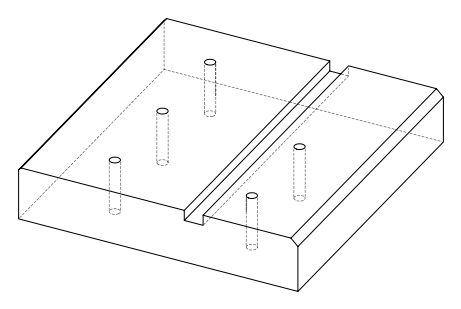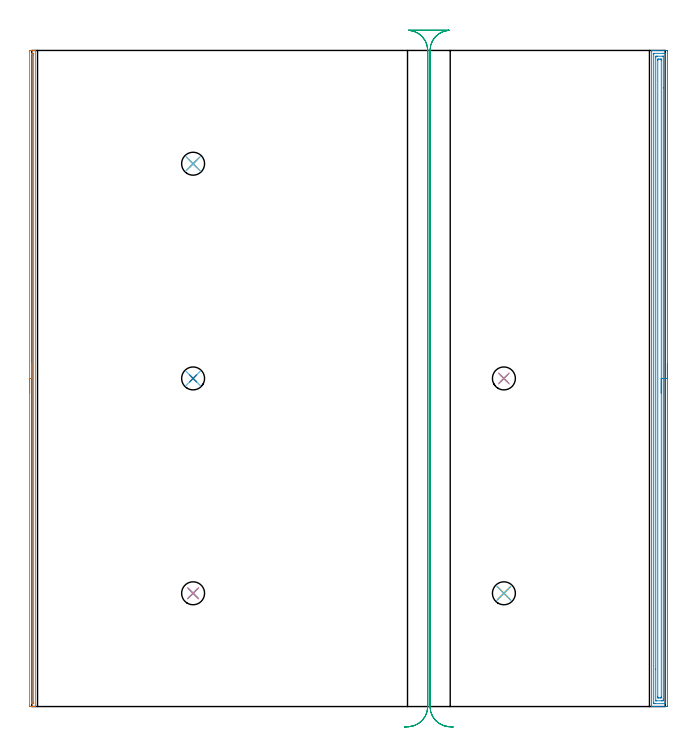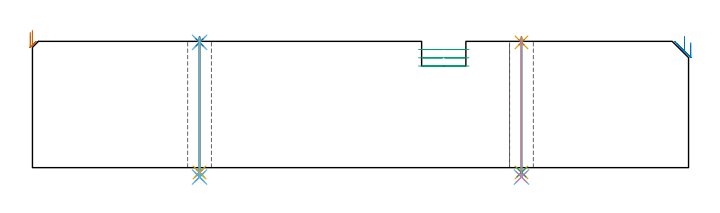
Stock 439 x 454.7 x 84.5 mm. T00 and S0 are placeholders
(PLAN: 18 operations, 12 tool changes, 32.3 min)
(1 AREA_MILL | FG_CHAMFER_SURFACE | UGT0205_001 | 7.44 min | 3636 mm3)
(2 AREA_MILL_1 | FG_CHAMFER_SURFACE_1 | UGT0205_001 | 14.81 min | 27005 mm3)
(3 MILL_RECTANGULAR_SLOT | SLOT_RECTANGULAR | UGT0201_006 | Follow Part, ap 7, ae 75% | 6.21 min | 222076 mm3)
(4 SPOT_DRILL | STEP1HOLE | NXT0321_9005460120000 | 0.03 min | 9 mm3)
(5 SPOT_DRILL_1 | STEP1HOLE_1 | NXT0321_9005460120000 | 0.03 min | 2 mm3)
(6 SPOT_DRILL_2 | STEP1HOLE_2 | NXT0321_9005460120000 | 0.03 min | 2 mm3)
(7 SPOT_DRILL_3 | STEP1HOLE_3 | NXT0321_9005460120000 | 0.03 min | 4 mm3)
(8 SPOT_DRILL_4 | STEP1HOLE_4 | NXT0321_9005460120000 | 0.03 min | 8 mm3)
(9 DRILL_THROUGH_HOLE_INTO_CENTER | STEP1HOLE | NXT0301_065 | 0.36 min | 5825 mm3)
(10 DRILL_TO_ENLARGE_THROUGH_HOLE | STEP1HOLE | UGT0301_241 | 0.37 min | 10893 mm3)
(11 DRILL_THROUGH_HOLE_INTO_CENTER_1 | STEP1HOLE_1 | NXT0301_065 | 0.36 min | 5841 mm3)
(12 DRILL_TO_ENLARGE_THROUGH_HOLE_1 | STEP1HOLE_1 | UGT0301_241 | 0.37 min | 10911 mm3)
(13 DRILL_THROUGH_HOLE_INTO_CENTER_2 | STEP1HOLE_2 | NXT0301_065 | 0.36 min | 5855 mm3)
(14 DRILL_TO_ENLARGE_THROUGH_HOLE_2 | STEP1HOLE_2 | UGT0301_241 | 0.37 min | 10870 mm3)
(15 DRILL_THROUGH_HOLE_INTO_CENTER_3 | STEP1HOLE_3 | NXT0301_065 | 0.36 min | 5829 mm3)
(16 DRILL_TO_ENLARGE_THROUGH_HOLE_3 | STEP1HOLE_3 | UGT0301_241 | 0.37 min | 10910 mm3)
(17 DRILL_THROUGH_HOLE_INTO_CENTER_4 | STEP1HOLE_4 | NXT0301_065 | 0.36 min | 5821 mm3)
(18 DRILL_TO_ENLARGE_THROUGH_HOLE_4 | STEP1HOLE_4 | UGT0301_241 | 0.37 min | 10910 mm3)
(TOOL UGT0205_001 | Chamfer Mill 20 x 3 x 45 deg. | D20 FL50 Z2)
(TOOL UGT0201_006 | End Mill 28 mm | D28 FL25 Z2)
(TOOL NXT0321_9005460120000 | NC Spot Drill, 142deg, 12mm, Carbide, Uncoated | D12 PA142 FL30 Z2)
(TOOL NXT0301_065 | Carbide Drill 9.4mm [860.1-0940-075A1-MM 2214] | D9.4 PA140 FL98 Z2)
(TOOL UGT0301_241 | Twist Drill 15.9 mm | D15.9 PA118 FL120 Z2)
(OP 1 AREA_MILL)
G17 G21 G94 G90
T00 M6
G54
G17 G0 G90 X-1.5 Y217.35 S1061 M3
G43 Z94.5 H0
Z90.5
G94 G1 Y217.388 Z89.628 F250.
Y217.502 Z88.763
Y217.691 Z87.912
Y217.953 Z87.08
Y218.287 Z86.274
Y218.69 Z85.5
Y219.158 Z84.764
Y219.69 Z84.072
Y220.279 Z83.429
Y220.922 Z82.84
Y221.614 Z82.308
Y222.35 Z81.84
Y223.124 Z81.437
Y223.93 Z81.103
Y224.762 Z80.841
Y225.613 Z80.652
Y226.478 Z80.538
Y227.35 Z80.5
Y454.068
X-1.498 Y454.338
X-1.494 Y454.69 Z80.502
X-1.236 Y454.7 Z80.759
X-0.981 Z81.014
X-0.368 Z81.626
X1.009 Z83.005
X1.368 Z83.363
X2.086 Z84.085
X2.282 Z84.281
X2.392 Y454.698 Z84.384
X2.497 Y454.69 Z84.488
X2.5 Y454.515 Z84.5
Y0.185
X2.497 Y0.01 Z84.488
X2.392 Y0.002 Z84.384
X2.282 Y0. Z84.282
X2.085 Z84.085
X1.368 Z83.363
X0.141 Z82.138
X-1.111 Z80.884
X-1.236 Y0.002 Z80.759
X-1.494 Y0.01 Z80.502
X-1.498 Y0.362 Z80.5
X-1.5 Y0.632
Y0.904
Y227.35
X-0.086 Z81.914
X-0.085 Y452.279 Z81.915
X-0.083 Y452.581 Z81.917
X-0.081 Y452.656 Z81.919
X-0.079 Y452.685 Z81.921
X-0.044 Y452.69 Z81.956
X0.095 Y452.697 Z82.095
X0.5 Y452.699 Z82.5
X0.963 Y452.697 Z82.963
X1.063 Y452.69 Z83.063
X1.079 Y452.685 Z83.079
X1.081 Y452.651 Z83.081
X1.084 Y452.572 Z83.084
X1.085 Y452.279 Z83.085
X1.086 Y451.676 Z83.086
X1.085 Y2.421 Z83.085
X1.083 Y2.119 Z83.083
X1.081 Y2.044 Z83.081
X1.079 Y2.015 Z83.079
X1.044 Y2.01 Z83.044
X0.905 Y2.003 Z82.905
X0.5 Y2.002 Z82.5
X0.037 Y2.003 Z82.037
X-0.063 Y2.01 Z81.937
X-0.079 Y2.015 Z81.921
X-0.081 Y2.049 Z81.919
X-0.084 Y2.128 Z81.916
X-0.085 Y2.421 Z81.915
X-0.086 Y3.024 Z81.914
Y227.35
Y228.222 Z81.952
Y229.086 Z82.066
Y229.938 Z82.255
Y230.77 Z82.517
Y231.576 Z82.851
Y232.35 Z83.254
Y233.086 Z83.723
Y233.778 Z84.254
Y234.421 Z84.843
Y235.01 Z85.486
Y235.541 Z86.178
Y236.01 Z86.914
Y236.413 Z87.688
Y236.747 Z88.494
Y237.009 Z89.326
Y237.198 Z90.178
Y237.312 Z91.043
Y237.35 Z91.914
G0 Z94.5
M5
M2
(OP 2 AREA_MILL_1)
G17 G21 G94 G90
T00 M6
G54
G17 G0 G90 X440.5 Y237.35 S1061 M3
G43 Z94.5 H0
Z83.6
G94 G1 Y237.312 Z82.728 F250.
Y237.198 Z81.864
Y237.009 Z81.012
Y236.747 Z80.18
Y236.413 Z79.374
Y236.01 Z78.6
Y235.542 Z77.864
Y235.01 Z77.172
Y234.421 Z76.529
Y233.778 Z75.94
Y233.086 Z75.409
Y232.35 Z74.94
Y231.576 Z74.537
Y230.77 Z74.203
Y229.938 Z73.941
Y229.087 Z73.752
Y228.222 Z73.638
Y227.35 Z73.6
Y0.632
X440.497 Y0.298 Z73.602
X440.492 Y0.01 Z73.606
X440.201 Y0. Z73.896
X432.827 Z81.268
X431.416 Z82.68
X431.049 Z83.046
X430.062 Z84.037
X429.646 Y0.006 Z84.446
X429.603 Y0.01 Z84.488
X429.6 Y0.185 Z84.5
Y454.515
X429.603 Y454.69 Z84.488
X429.646 Y454.694 Z84.446
X430.062 Y454.7 Z84.037
X430.314 Z83.786
X431.049 Z83.046
X432.305 Z81.792
X433.716 Z80.379
X439.94 Z74.157
X440.203 Y454.698 Z73.895
X440.492 Y454.69 Z73.606
X440.499 Y454.4 Z73.599
X440.5 Y227.35 Z73.6
X439.086 Z75.014
X439.085 Y2.421 Z75.015
X439.084 Y2.388 Z75.016
X439.051 Y2.01 Z75.049
X438.579 Y2.001 Z75.521
X431.938 Y2. Z82.162
X431.466 Y2.001 Z82.634
X431.049 Y2.01 Z83.051
X431.016 Y2.421 Z83.084
X431.015 Y2.455 Z83.085
Y452.279
X431.016 Y452.312 Z83.084
X431.049 Y452.69 Z83.051
X431.521 Y452.699 Z82.579
X438.162 Y452.7 Z75.938
X438.634 Y452.699 Z75.466
X439.051 Y452.69 Z75.049
X439.084 Y452.279 Z75.016
X439.085 Y452.245 Z75.015
X439.086 Y227.35 Z75.014
X437.672 Z76.428
X437.671 Y5.104 Z76.429
X437.67 Y4.704 Z76.43
X437.667 Y4.209 Z76.433
X437.664 Y4.019 Z76.436
X437.475 Y4.006 Z76.625
X437.273 Y4.003 Z76.827
X436.592 Y4. Z77.508
X436.384 Z77.716
X433.035 Z81.065
X432.827 Y4.001 Z81.273
X432.619 Y4.003 Z81.481
X432.48 Y4.007 Z81.62
X432.436 Y4.01 Z81.664
X432.433 Y4.029 Z81.667
X432.431 Y4.076 Z81.669
X432.429 Y4.209 Z81.671
X432.428 Y25.916 Z81.672
X432.429 Y449.596 Z81.671
X432.43 Y449.996 Z81.67
X432.433 Y450.491 Z81.667
X432.435 Y450.681 Z81.665
X432.625 Y450.694 Z81.475
X432.827 Y450.697 Z81.273
X433.508 Y450.7 Z80.592
X433.716 Z80.384
X437.065 Z77.035
X437.273 Y450.699 Z76.827
X437.481 Y450.697 Z76.619
X437.62 Y450.693 Z76.48
X437.664 Y450.69 Z76.436
X437.667 Y450.672 Z76.433
X437.669 Y450.624 Z76.431
X437.671 Y450.491 Z76.429
X437.672 Y428.761 Z76.428
Y227.35
X436.257 Z77.843
Y6.892
X436.253 Y6.13 Z77.847
X436.251 Y6.025 Z77.849
X436.16 Y6.01 Z77.94
X435.938 Y6.005 Z78.162
X435.495 Y6. Z78.605
X434.605 Z79.495
X434.161 Y6.005 Z79.939
X433.94 Y6.01 Z80.16
X433.849 Y6.022 Z80.251
X433.848 Y6.094 Z80.252
X433.843 Y6.765 Z80.257
Y447.808
X433.847 Y448.57 Z80.253
X433.849 Y448.675 Z80.251
X433.94 Y448.69 Z80.16
X434.162 Y448.695 Z79.938
X434.605 Y448.7 Z79.495
X435.495 Z78.605
X435.939 Y448.695 Z78.161
X436.16 Y448.69 Z77.94
X436.251 Y448.678 Z77.849
X436.252 Y448.606 Z77.848
X436.257 Y447.935 Z77.843
Y227.35
Y226.478 Z77.881
Y225.614 Z77.995
Y224.762 Z78.183
Y223.93 Z78.446
Y223.124 Z78.78
Y222.35 Z79.182
Y221.614 Z79.651
Y220.922 Z80.182
Y220.279 Z80.772
Y219.69 Z81.415
Y219.159 Z82.107
Y218.69 Z82.843
Y218.287 Z83.617
Y217.953 Z84.423
Y217.691 Z85.255
Y217.502 Z86.106
Y217.388 Z86.971
Y217.35 Z87.843
G0 Z94.5
M5
M2
(OP 3 MILL_RECTANGULAR_SLOT)
G17 G21 G94 G90
T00 M6
G54
G17 G0 G90 X292.078 Y-14.166 S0 M3
G43 Z94.5 H0
Z79.
G94 G1 X289.084 Y-13.97 F250.
G2 X276. Y0. R14. F500.
G1 Y454.7
G2 X289.084 Y468.67 R14.
G1 Y468.7
X261.316
Y468.67
G2 X274.4 Y454.7 R14.
G1 Y0.
G2 X261.316 Y-13.97 R14.
G1 X258.322 Y-14.166 F250.
G0 X292.078 Z73.5
G1 X289.084 Y-13.97
G2 X276. Y0. R14. F500.
G1 Y454.7
G2 X289.084 Y468.67 R14.
G1 Y468.7
X261.316
Y468.67
G2 X274.4 Y454.7 R14.
G1 Y0.
G2 X261.316 Y-13.97 R14.
G1 X258.322 Y-14.166 F250.
G0 X292.078 Z68.
G1 X289.084 Y-13.97
G2 X276. Y0. R14. F500.
G1 Y454.7
G2 X289.084 Y468.67 R14.
G1 Y468.7
X261.316
Y468.67
G2 X274.4 Y454.7 R14.
G1 Y0.
G2 X261.316 Y-13.97 R14.
G1 X258.322 Y-14.166 F250.
G0 Z94.5
M5
M2
(OP 4 SPOT_DRILL)
G17 G21 G94 G90
T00 M6
G54
G17 G0 G90 X111.8 Y78.5 S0 M3
G43 Z94.5 H0
G94 G81 G98 Z83.816 F250. R87.5
G80
M5
M2
(OP 5 SPOT_DRILL_1)
G17 G21 G94 G90
T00 M6
G54
G17 G0 G90 X327.2 Y78.5 S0 M3
G43 Z94.5 H0
G94 G81 G98 Z83.816 F250. R87.5
G80
M5
M2
(OP 6 SPOT_DRILL_2)
G17 G21 G94 G90
T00 M6
G54
G17 G0 G90 X111.8 Y227.4 S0 M3
G43 Z94.5 H0
G94 G81 G98 Z83.816 F250. R87.5
G80
M5
M2
(OP 7 SPOT_DRILL_3)
G17 G21 G94 G90
T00 M6
G54
G17 G0 G90 X327.2 Y227.4 S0 M3
G43 Z94.5 H0
G94 G81 G98 Z83.816 F250. R87.5
G80
M5
M2
(OP 8 SPOT_DRILL_4)
G17 G21 G94 G90
T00 M6
G54
G17 G0 G90 X111.8 Y376.2 S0 M3
G43 Z94.5 H0
G94 G81 G98 Z83.816 F250. R87.5
G80
M5
M2
(OP 9 DRILL_THROUGH_HOLE_INTO_CENTER)
G17 G21 G94 G90
T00 M6
G54
G17 G0 G90 X111.8 Y78.5 S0 M3
G43 Z94.5 H1
G94 G73 G98 Z-3.211 F250. Q8.771 R86.5
G80
M5
M2
(OP 10 DRILL_TO_ENLARGE_THROUGH_HOLE)
G17 G21 G94 G90
T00 M6
G54
G17 G0 G90 X111.8 Y78.5 S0 M3
G43 Z94.5 H0
G94 G73 G98 Z-6.277 F250. Q15.129 R86.5
G80
M5
M2
(OP 11 DRILL_THROUGH_HOLE_INTO_CENTER_1)
G17 G21 G94 G90
T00 M6
G54
G17 G0 G90 X327.2 Y78.5 S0 M3
G43 Z94.5 H1
G94 G73 G98 Z-3.211 F250. Q8.771 R86.5
G80
M5
M2
(OP 12 DRILL_TO_ENLARGE_THROUGH_HOLE_1)
G17 G21 G94 G90
T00 M6
G54
G17 G0 G90 X327.2 Y78.5 S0 M3
G43 Z94.5 H0
G94 G73 G98 Z-6.277 F250. Q15.129 R86.5
G80
M5
M2
(OP 13 DRILL_THROUGH_HOLE_INTO_CENTER_2)
G17 G21 G94 G90
T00 M6
G54
G17 G0 G90 X111.8 Y227.4 S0 M3
G43 Z94.5 H1
G94 G73 G98 Z-3.211 F250. Q8.771 R86.5
G80
M5
M2
(OP 14 DRILL_TO_ENLARGE_THROUGH_HOLE_2)
G17 G21 G94 G90
T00 M6
G54
G17 G0 G90 X111.8 Y227.4 S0 M3
G43 Z94.5 H0
G94 G73 G98 Z-6.277 F250. Q15.129 R86.5
G80
M5
M2
(OP 15 DRILL_THROUGH_HOLE_INTO_CENTER_3)
G17 G21 G94 G90
T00 M6
G54
G17 G0 G90 X327.2 Y227.4 S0 M3
G43 Z94.5 H1
G94 G73 G98 Z-3.211 F250. Q8.771 R86.5
G80
M5
M2
(OP 16 DRILL_TO_ENLARGE_THROUGH_HOLE_3)
G17 G21 G94 G90
T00 M6
G54
G17 G0 G90 X327.2 Y227.4 S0 M3
G43 Z94.5 H0
G94 G73 G98 Z-6.277 F250. Q15.129 R86.5
G80
M5
M2
(OP 17 DRILL_THROUGH_HOLE_INTO_CENTER_4)
G17 G21 G94 G90
T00 M6
G54
G17 G0 G90 X111.8 Y376.2 S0 M3
G43 Z94.5 H1
G94 G73 G98 Z-3.211 F250. Q8.771 R86.5
G80
M5
M2
(OP 18 DRILL_TO_ENLARGE_THROUGH_HOLE_4)
G17 G21 G94 G90
T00 M6
G54
G17 G0 G90 X111.8 Y376.2 S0 M3
G43 Z94.5 H0
G94 G73 G98 Z-6.277 F250. Q15.129 R86.5
G80
M5
M2
